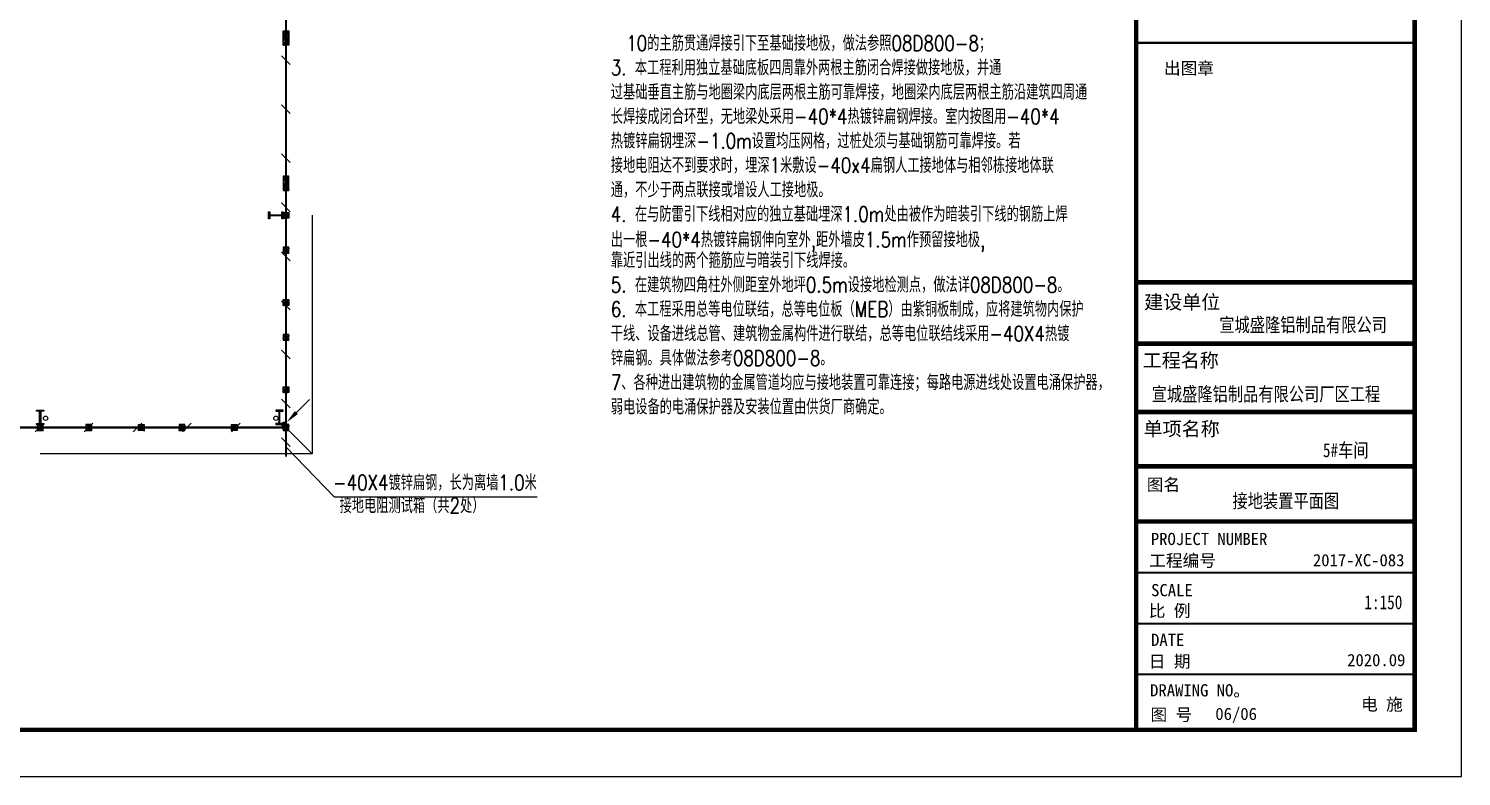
# Model space of a CAD drawing. Extents: x 1060579 to 1383165, y 581819 to 1037910.
# Drawn here: x 1305724 to 1354985, y 581819 to 607540 of the extents above; entities that cross this region are included whole.
import ezdxf

# ---------------------------------------------------------------- set-up
doc = ezdxf.new("R2010")
doc.units = 0
doc.header["$LTSCALE"] = 1000
doc.header["$MEASUREMENT"] = 0
doc.linetypes.add('CENTER2', pattern=[1.125, 0.75, -0.125, 0.125, -0.125])
for name, color, linetype in [('DIM-照明', 3, 'Continuous'), ('DIM-箱柜', 3, 'Continuous'), ('GZ', 30, 'Continuous'), ('LWIRE', 4, 'Continuous'), ('PUB_TITLE', 4, 'Continuous'), ('SHTLN', 4, 'Continuous'), ('TEXT', 143, 'Continuous'), ('WIRE-接地', 4, 'Continuous'), ('刚柱', 2, 'Continuous'), ('卫浴', 7, 'Continuous'), ('图框', 7, 'Continuous'), ('散水', 32, 'Continuous')]:
    doc.layers.add(name, color=color, linetype=linetype)
doc.styles.add('-黑体', font='simhei.ttf', dxfattribs={"width": 0.8})
doc.styles.add('_TEL_DIM', font='SIMPLEX', dxfattribs={"width": 0.8, "height": 3.5, "bigfont": 'HZTXT'})
doc.styles.get("Standard").update_dxf_attribs({"font": 'gbenor.shx', "bigfont": 'gbcbig.shx'})
doc.styles.add('宋体', font='')
doc.styles.add('黑体', font='simhei.ttf')
doc.styles.get('宋体').set_extended_font_data('NSimSun')

# ---------------------------------------------------------------- blocks, each defined once
blk = doc.blocks.new('sdhfxdhnfdhx')
h = blk.add_hatch(color=256)
h.paths.add_polyline_path([(3050366, 936899), (3050616, 936899), (3050616, 936859), (3050366, 936859)])
h.paths.add_polyline_path([(3050511, 937319), (3050511, 936899), (3050471, 936899), (3050471, 937319)])
h.paths.add_polyline_path([(3050366, 937359), (3050616, 937359), (3050616, 937319), (3050366, 937319)])
for points in [[(3050366, 937359), (3050616, 937359), (3050616, 937319), (3050366, 937319)], [(3050511, 937319), (3050511, 936899), (3050471, 936899), (3050471, 937319)], [(3050366, 936899), (3050616, 936899), (3050616, 936859), (3050366, 936859)]]:
    blk.add_lwpolyline(points, close=True)
blk = doc.blocks.new('$TelecSys$00000008')
blk.add_line((0.4, 0.4), (-0.4, -0.4))
blk = doc.blocks.new('$TelecSys$00000078')
for p, q in [((1.15, 1.15), (0.55, 0.55)), ((0.104, 0.104), (0.104, 0.104)), ((-0.104, -0.104), (-0.104, -0.104))]:
    blk.add_line(p, q)
at = {"const_width": 0.142}
blk.add_lwpolyline([(-0.071, 0, 1), (0.071, 0, 1)], format="xyb", close=True, dxfattribs=at)
blk.add_solid([(0.62, 0.48), (0.48, 0.62), (0.1, 0.1)])
at = {"width": 0.8, "flags": 9}
blk.add_attdef('A', (0, 0), '', height=0.00002, dxfattribs=at)
blk = doc.blocks.new('A$C31D40216')
at = {"layer": '图框', "color": 4}
for points, const_width in [([(74, 60000), (74, 0)], 148), ([(74, 14429), (9055, 14429)], 149), ([(74, 12453), (9058, 12453)], 149), ([(74, 10252), (9088, 10252)], 149), ([(74, 8496), (9088, 8496)], 149), ([(74, 6719), (9088, 6719)], 149), ([(74, 5071), (9088, 5071)], 60.5), ([(74, 3426), (9088, 3426)], 60.5), ([(74, 1793), (9088, 1793)], 60.5)]:
    blk.add_lwpolyline(points, dxfattribs=dict(at, const_width=const_width))
at = {"layer": '图框', "color": 0, "const_width": 75}
blk.add_lwpolyline([(74, 22160), (9088, 22160)], dxfattribs=at)
at = {"layer": 'TEXT', "color": 3, "style": '-黑体', "width": 0.8}
for s, height, p in [('宣城盛隆铝制品有限公司', 450.22, (2752, 12837)), ('宣城盛隆铝制品有限公司厂区工程', 450.22, (571, 10603)), ('5#车间', 450.2, (6092, 8794)), ('1:150', 450.2, (7429, 3890))]:
    blk.add_text(s, height=height, dxfattribs=at).set_placement(p)
at = {"layer": '图框', "color": 4}
for s, height, style, p in [('出图章', 394.4, '黑体', (967, 21139)), ('建设单位', 450, '黑体', (331, 13570)), ('工程名称', 450, '黑体', (282, 11692)), ('单项名称', 450, '黑体', (312, 9482)), ('图名', 394.4, '黑体', (415, 7709)), ('工程编号', 394.4, '黑体', (493, 5262)), ('2017-XC-083', 394.42, '宋体', (5770, 5275)), ('SCALE', 394.4, '黑体', (555, 4308)), ('比 例', 394.4, '黑体', (479, 3644)), ('DATE', 394.4, '黑体', (553, 2706)), ('日 期', 394.4, '黑体', (479, 2011)), ('2020.09', 394.4, '宋体', (6874, 2053)), ('DRAWING NO。', 394.42, '黑体', (522, 1078)), ('图 号', 394.4, '黑体', (535, 291))]:
    blk.add_text(s, height=height, dxfattribs=dict(at, style=style)).set_placement(p)
at = {"layer": '图框', "color": 0, "style": '黑体'}
blk.add_text('PROJECT NUMBER', height=394.42, dxfattribs=at).set_placement((546, 5959))
at = {"layer": '图框', "color": 3, "style": '宋体'}
blk.add_text('电 施', height=394.4, dxfattribs=at).set_placement((7323, 625))

msp = doc.modelspace()

# ---------------------------------------------------------------- hatches: boundary and pattern name
at = {"layer": 'GZ'}
h = msp.add_hatch(dxfattribs=at)
h.set_pattern_fill('钢筋混凝土', color=8, scale=20, style=0)
h.set_pattern_definition([(45, (1261085.757, 531363.577), (-35.35534, 35.35534), []), (50, (1261085.76, 531363.58), (143.45204, -12.55043), [15, -165]), (355, (1261085.76, 531363.58), (-27.75027, 150.43843), [12, -132]), (100.4514, (1261097.71, 531362.53), (115.70188, 137.8879), [12.74804, -140.22842]), (46.1842, (1261085.76, 531403.58), (213.4482, -33.1038), [22.5, -247.5]), (96.6356, (1261103.54, 531400.82), (186.93254, 194.82357), [19.12206, -210.3426]), (351.1842, (1261085.76, 531403.58), (186.9324, 194.8237), [18, -198]), (21, (1261105.76, 531393.58), (119.38141, -80.52378), [15, -165]), (326, (1261105.76, 531393.58), (48.66307, 145.03), [12, -132]), (71.4514, (1261115.7, 531386.87), (168.04453, 64.5061), [12.74804, -140.22842]), (37.5, (1261085.757, 531363.577), (2.43197, 66.57877), [0, -130.4, 0, -134, 0, -132.5]), (7.5, (1261085.76, 531363.58), (52.61391, 78.88234), [0, -76.4, 0, -127.4, 0, -50.5]), (327.5, (1261041.157, 531363.58), (106.764487, -4.510974), [0, -50, 0, -156, 0, -207]), (317.5, (1261021.16, 531363.58), (116.63723, 20.021), [0, -65, 0, -103.6, 0, -147])])
h.paths.add_polyline_path([(1314470, 607469), (1314670, 607469), (1314670, 606969), (1314470, 606969)])
h = msp.add_hatch(dxfattribs=at)
h.set_pattern_fill('钢筋混凝土', color=8, scale=20, style=0)
h.set_pattern_definition([(315, (1261085.757, 678073.906), (-35.35534, -35.35534), []), (310, (1261085.76, 678073.9), (143.45204, 12.55043), [15, -165]), (5, (1261085.76, 678073.9), (-27.75027, -150.43843), [12, -132]), (259.5486, (1261097.71, 678074.95), (115.70188, -137.8879), [12.74804, -140.22842]), (313.8158, (1261085.76, 678033.9), (213.4482, 33.1038), [22.5, -247.5]), (263.3644, (1261103.54, 678036.66), (186.93254, -194.82357), [19.12206, -210.3426]), (8.8158, (1261085.76, 678033.9), (186.9324, -194.8237), [18, -198]), (339, (1261105.76, 678043.9), (119.38141, 80.52378), [15, -165]), (34, (1261105.76, 678043.9), (48.66307, -145.03), [12, -132]), (288.5486, (1261115.7, 678050.62), (168.04453, -64.5061), [12.74804, -140.22842]), (322.5, (1261085.757, 678073.906), (2.43197, -66.57877), [0, -130.4, 0, -134, 0, -132.5]), (352.5, (1261085.76, 678073.906), (52.61391, -78.88234), [0, -76.4, 0, -127.4, 0, -50.5]), (32.5, (1261041.157, 678073.906), (106.764487, 4.510974), [0, -50, 0, -156, 0, -207]), (42.5, (1261021.16, 678073.91), (116.63723, -20.021), [0, -65, 0, -103.6, 0, -147])])
h.paths.add_polyline_path([(1314470, 601969), (1314670, 601969), (1314670, 602469), (1314470, 602469)])
h = msp.add_hatch(dxfattribs=at)
h.set_pattern_fill('钢筋混凝土', color=8, scale=20, style=0)
h.set_pattern_definition([(45, (1261085.757, 525413.577), (-35.35534, 35.35534), []), (50, (1261085.76, 525413.58), (143.45204, -12.55043), [15, -165]), (355, (1261085.76, 525413.58), (-27.75027, 150.43843), [12, -132]), (100.4514, (1261097.71, 525412.53), (115.70188, 137.8879), [12.74804, -140.22842]), (46.1842, (1261085.76, 525453.58), (213.4482, -33.1038), [22.5, -247.5]), (96.6356, (1261103.54, 525450.82), (186.93254, 194.82357), [19.12206, -210.3426]), (351.1842, (1261085.76, 525453.58), (186.9324, 194.8237), [18, -198]), (21, (1261105.76, 525443.58), (119.38141, -80.52378), [15, -165]), (326, (1261105.76, 525443.58), (48.66307, 145.03), [12, -132]), (71.4514, (1261115.7, 525436.87), (168.04453, 64.5061), [12.74804, -140.22842]), (37.5, (1261085.757, 525413.577), (2.43197, 66.57877), [0, -130.4, 0, -134, 0, -132.5]), (7.5, (1261085.76, 525413.58), (52.61391, 78.88234), [0, -76.4, 0, -127.4, 0, -50.5]), (327.5, (1261041.157, 525413.58), (106.764487, -4.510974), [0, -50, 0, -156, 0, -207]), (317.5, (1261021.16, 525413.58), (116.63723, 20.021), [0, -65, 0, -103.6, 0, -147])])
h.paths.add_polyline_path([(1314470, 601219), (1314670, 601219), (1314670, 601019), (1314470, 601019)])
h = msp.add_hatch(dxfattribs=at)
h.set_pattern_fill('钢筋混凝土', color=8, scale=20, style=0)
h.set_pattern_definition([(315, (1261085.757, 675623.623), (-35.35534, -35.35534), []), (310, (1261085.76, 675623.62), (143.45204, 12.55043), [15, -165]), (5, (1261085.76, 675623.62), (-27.75027, -150.43843), [12, -132]), (259.5486, (1261097.71, 675624.67), (115.70188, -137.8879), [12.74804, -140.22842]), (313.8158, (1261085.76, 675583.62), (213.4482, 33.1038), [22.5, -247.5]), (263.3644, (1261103.54, 675586.38), (186.93254, -194.82357), [19.12206, -210.3426]), (8.8158, (1261085.76, 675583.62), (186.9324, -194.8237), [18, -198]), (339, (1261105.76, 675593.62), (119.38141, 80.52378), [15, -165]), (34, (1261105.76, 675593.62), (48.66307, -145.03), [12, -132]), (288.5486, (1261115.7, 675600.33), (168.04453, -64.5061), [12.74804, -140.22842]), (322.5, (1261085.757, 675623.623), (2.43197, -66.57877), [0, -130.4, 0, -134, 0, -132.5]), (352.5, (1261085.76, 675623.62), (52.61391, -78.88234), [0, -76.4, 0, -127.4, 0, -50.5]), (32.5, (1261041.157, 675623.623), (106.764487, 4.510974), [0, -50, 0, -156, 0, -207]), (42.5, (1261021.16, 675623.62), (116.63723, -20.021), [0, -65, 0, -103.6, 0, -147])])
h.paths.add_polyline_path([(1314470, 599818), (1314670, 599818), (1314670, 600018), (1314470, 600018)])
h = msp.add_hatch(dxfattribs=at)
h.set_pattern_fill('钢筋混凝土', color=8, scale=20, style=0)
h.set_pattern_definition([(45, (1261085.757, 522413.295), (-35.35534, 35.35534), []), (50, (1261085.76, 522413.3), (143.45204, -12.55043), [15, -165]), (355, (1261085.76, 522413.3), (-27.75027, 150.43843), [12, -132]), (100.4514, (1261097.71, 522412.25), (115.70188, 137.8879), [12.74804, -140.22842]), (46.1842, (1261085.76, 522453.3), (213.4482, -33.1038), [22.5, -247.5]), (96.6356, (1261103.54, 522450.54), (186.93254, 194.82357), [19.12206, -210.3426]), (351.1842, (1261085.76, 522453.3), (186.9324, 194.8237), [18, -198]), (21, (1261105.76, 522443.3), (119.38141, -80.52378), [15, -165]), (326, (1261105.76, 522443.3), (48.66307, 145.03), [12, -132]), (71.4514, (1261115.7, 522436.58), (168.04453, 64.5061), [12.74804, -140.22842]), (37.5, (1261085.757, 522413.295), (2.43197, 66.57877), [0, -130.4, 0, -134, 0, -132.5]), (7.5, (1261085.76, 522413.295), (52.61391, 78.88234), [0, -76.4, 0, -127.4, 0, -50.5]), (327.5, (1261041.157, 522413.295), (106.764487, -4.510974), [0, -50, 0, -156, 0, -207]), (317.5, (1261021.16, 522413.29), (116.63723, 20.021), [0, -65, 0, -103.6, 0, -147])])
h.paths.add_polyline_path([(1314470, 598218), (1314670, 598218), (1314670, 598018), (1314470, 598018)])
h = msp.add_hatch(dxfattribs=at)
h.set_pattern_fill('钢筋混凝土', color=8, scale=20, style=0)
h.set_pattern_definition([(315, (1261085.757, 672624.11), (-35.35534, -35.35534), []), (310, (1261085.76, 672624.11), (143.45204, 12.55043), [15, -165]), (5, (1261085.76, 672624.11), (-27.75027, -150.43843), [12, -132]), (259.5486, (1261097.71, 672625.15), (115.70188, -137.8879), [12.74804, -140.22842]), (313.8158, (1261085.76, 672584.1), (213.4482, 33.1038), [22.5, -247.5]), (263.3644, (1261103.54, 672586.87), (186.93254, -194.82357), [19.12206, -210.3426]), (8.8158, (1261085.76, 672584.1), (186.9324, -194.8237), [18, -198]), (339, (1261105.76, 672594.11), (119.38141, 80.52378), [15, -165]), (34, (1261105.76, 672594.11), (48.66307, -145.03), [12, -132]), (288.5486, (1261115.7, 672600.82), (168.04453, -64.5061), [12.74804, -140.22842]), (322.5, (1261085.757, 672624.11), (2.43197, -66.57877), [0, -130.4, 0, -134, 0, -132.5]), (352.5, (1261085.76, 672624.11), (52.61391, -78.88234), [0, -76.4, 0, -127.4, 0, -50.5]), (32.5, (1261041.157, 672624.11), (106.764487, 4.510974), [0, -50, 0, -156, 0, -207]), (42.5, (1261021.16, 672624.11), (116.63723, -20.021), [0, -65, 0, -103.6, 0, -147])])
h.paths.add_polyline_path([(1314470, 596819), (1314670, 596819), (1314670, 597019), (1314470, 597019)])
h = msp.add_hatch(dxfattribs=at)
h.set_pattern_fill('钢筋混凝土', color=8, scale=20, style=0)
h.set_pattern_definition([(45, (1261085.757, 519413.78), (-35.35534, 35.35534), []), (50, (1261085.76, 519413.78), (143.45204, -12.55043), [15, -165]), (355, (1261085.76, 519413.78), (-27.75027, 150.43843), [12, -132]), (100.4514, (1261097.71, 519412.73), (115.70188, 137.8879), [12.74804, -140.22842]), (46.1842, (1261085.76, 519453.78), (213.4482, -33.1038), [22.5, -247.5]), (96.6356, (1261103.54, 519451.02), (186.93254, 194.82357), [19.12206, -210.3426]), (351.1842, (1261085.76, 519453.78), (186.9324, 194.8237), [18, -198]), (21, (1261105.76, 519443.78), (119.38141, -80.52378), [15, -165]), (326, (1261105.76, 519443.78), (48.66307, 145.03), [12, -132]), (71.4514, (1261115.7, 519437.07), (168.04453, 64.5061), [12.74804, -140.22842]), (37.5, (1261085.757, 519413.78), (2.43197, 66.57877), [0, -130.4, 0, -134, 0, -132.5]), (7.5, (1261085.76, 519413.78), (52.61391, 78.88234), [0, -76.4, 0, -127.4, 0, -50.5]), (327.5, (1261041.157, 519413.78), (106.764487, -4.510974), [0, -50, 0, -156, 0, -207]), (317.5, (1261021.16, 519413.78), (116.63723, 20.021), [0, -65, 0, -103.6, 0, -147])])
h.paths.add_polyline_path([(1314470, 595219), (1314670, 595219), (1314670, 595019), (1314470, 595019)])
h = msp.add_hatch(dxfattribs=at)
h.set_pattern_fill('钢筋混凝土', color=8, scale=20, style=0)
h.set_pattern_definition([(315, (1252635.757, 669523.906), (-35.35534, -35.35534), []), (310, (1252635.76, 669523.9), (143.45204, 12.55043), [15, -165]), (5, (1252635.76, 669523.9), (-27.75027, -150.43843), [12, -132]), (259.5486, (1252647.71, 669524.95), (115.70188, -137.8879), [12.74804, -140.22842]), (313.8158, (1252635.76, 669483.9), (213.4482, 33.1038), [22.5, -247.5]), (263.3644, (1252653.54, 669486.66), (186.93254, -194.82357), [19.12206, -210.3426]), (8.8158, (1252635.76, 669483.9), (186.9324, -194.8237), [18, -198]), (339, (1252655.76, 669493.9), (119.38141, 80.52378), [15, -165]), (34, (1252655.76, 669493.9), (48.66307, -145.03), [12, -132]), (288.5486, (1252665.7, 669500.62), (168.04453, -64.5061), [12.74804, -140.22842]), (322.5, (1252635.757, 669523.906), (2.43197, -66.57877), [0, -130.4, 0, -134, 0, -132.5]), (352.5, (1252635.76, 669523.906), (52.61391, -78.88234), [0, -76.4, 0, -127.4, 0, -50.5]), (32.5, (1252591.157, 669523.906), (106.764487, 4.510974), [0, -50, 0, -156, 0, -207]), (42.5, (1252571.16, 669523.91), (116.63723, -20.021), [0, -65, 0, -103.6, 0, -147])])
h.paths.add_polyline_path([(1306020, 593719), (1306220, 593719), (1306220, 593919), (1306020, 593919)])
h = msp.add_hatch(dxfattribs=at)
h.set_pattern_fill('钢筋混凝土', color=8, scale=20, style=0)
h.set_pattern_definition([(315, (1254310.7, 669523.906), (-35.35534, -35.35534), []), (310, (1254310.7, 669523.9), (143.45204, 12.55043), [15, -165]), (5, (1254310.7, 669523.9), (-27.75027, -150.43843), [12, -132]), (259.5486, (1254322.65, 669524.95), (115.70188, -137.8879), [12.74804, -140.22842]), (313.8158, (1254310.7, 669483.9), (213.4482, 33.1038), [22.5, -247.5]), (263.3644, (1254328.49, 669486.66), (186.93254, -194.82357), [19.12206, -210.3426]), (8.8158, (1254310.7, 669483.9), (186.9324, -194.8237), [18, -198]), (339, (1254330.7, 669493.9), (119.38141, 80.52378), [15, -165]), (34, (1254330.7, 669493.9), (48.66307, -145.03), [12, -132]), (288.5486, (1254340.65, 669500.62), (168.04453, -64.5061), [12.74804, -140.22842]), (322.5, (1254310.7, 669523.906), (2.43197, -66.57877), [0, -130.4, 0, -134, 0, -132.5]), (352.5, (1254310.7, 669523.906), (52.61391, -78.88234), [0, -76.4, 0, -127.4, 0, -50.5]), (32.5, (1254266.1, 669523.906), (106.764487, 4.510974), [0, -50, 0, -156, 0, -207]), (42.5, (1254246.1, 669523.91), (116.63723, -20.021), [0, -65, 0, -103.6, 0, -147])])
h.paths.add_polyline_path([(1307695, 593719), (1307895, 593719), (1307895, 593919), (1307695, 593919)])
h = msp.add_hatch(dxfattribs=at)
h.set_pattern_fill('钢筋混凝土', color=8, scale=20, style=0)
h.set_pattern_definition([(225, (1363079.983, 669523.906), (35.35534, -35.35534), []), (230, (1363079.98, 669523.9), (-143.45204, 12.55043), [15, -165]), (175, (1363079.98, 669523.9), (27.75027, -150.43843), [12, -132]), (280.4514, (1363068.03, 669524.95), (-115.70188, -137.8879), [12.74804, -140.22842]), (226.1842, (1363079.98, 669483.9), (-213.4482, 33.1038), [22.5, -247.5]), (276.6356, (1363062.2, 669486.66), (-186.93254, -194.82357), [19.12206, -210.3426]), (171.1842, (1363079.98, 669483.9), (-186.9324, -194.8237), [18, -198]), (201, (1363059.98, 669493.9), (-119.38141, 80.52378), [15, -165]), (146, (1363059.98, 669493.9), (-48.66307, -145.03), [12, -132]), (251.4514, (1363050.04, 669500.62), (-168.04453, -64.5061), [12.74804, -140.22842]), (217.5, (1363079.983, 669523.906), (-2.43197, -66.57877), [0, -130.4, 0, -134, 0, -132.5]), (187.5, (1363079.98, 669523.906), (-52.61391, -78.88234), [0, -76.4, 0, -127.4, 0, -50.5]), (147.5, (1363124.583, 669523.906), (-106.764487, 4.510974), [0, -50, 0, -156, 0, -207]), (137.5, (1363144.58, 669523.91), (-116.63723, -20.021), [0, -65, 0, -103.6, 0, -147])])
h.paths.add_polyline_path([(1309695, 593719), (1309495, 593719), (1309495, 593919), (1309695, 593919)])
h = msp.add_hatch(dxfattribs=at)
h.set_pattern_fill('钢筋混凝土', color=8, scale=20, style=0)
h.set_pattern_definition([(315, (1257511.004, 669523.906), (-35.35534, -35.35534), []), (310, (1257511, 669523.9), (143.45204, 12.55043), [15, -165]), (5, (1257511, 669523.9), (-27.75027, -150.43843), [12, -132]), (259.5486, (1257522.96, 669524.95), (115.70188, -137.8879), [12.74804, -140.22842]), (313.8158, (1257511, 669483.9), (213.4482, 33.1038), [22.5, -247.5]), (263.3644, (1257528.8, 669486.66), (186.93254, -194.82357), [19.12206, -210.3426]), (8.8158, (1257511, 669483.9), (186.9324, -194.8237), [18, -198]), (339, (1257531, 669493.9), (119.38141, 80.52378), [15, -165]), (34, (1257531, 669493.9), (48.66307, -145.03), [12, -132]), (288.5486, (1257540.95, 669500.62), (168.04453, -64.5061), [12.74804, -140.22842]), (322.5, (1257511.004, 669523.906), (2.43197, -66.57877), [0, -130.4, 0, -134, 0, -132.5]), (352.5, (1257511.004, 669523.906), (52.61391, -78.88234), [0, -76.4, 0, -127.4, 0, -50.5]), (32.5, (1257466.404, 669523.906), (106.764487, 4.510974), [0, -50, 0, -156, 0, -207]), (42.5, (1257446.4, 669523.91), (116.63723, -20.021), [0, -65, 0, -103.6, 0, -147])])
h.paths.add_polyline_path([(1310896, 593719), (1311096, 593719), (1311096, 593919), (1310896, 593919)])
h = msp.add_hatch(dxfattribs=at)
h.set_pattern_fill('钢筋混凝土', color=8, scale=20, style=0)
h.set_pattern_definition([(225, (1366280.29, 669523.906), (35.35534, -35.35534), []), (230, (1366280.29, 669523.9), (-143.45204, 12.55043), [15, -165]), (175, (1366280.29, 669523.9), (27.75027, -150.43843), [12, -132]), (280.4514, (1366268.33, 669524.95), (-115.70188, -137.8879), [12.74804, -140.22842]), (226.1842, (1366280.29, 669483.9), (-213.4482, 33.1038), [22.5, -247.5]), (276.6356, (1366262.5, 669486.66), (-186.93254, -194.82357), [19.12206, -210.3426]), (171.1842, (1366280.3, 669483.9), (-186.9324, -194.8237), [18, -198]), (201, (1366260.29, 669493.9), (-119.38141, 80.52378), [15, -165]), (146, (1366260.29, 669493.9), (-48.66307, -145.03), [12, -132]), (251.4514, (1366250.34, 669500.62), (-168.04453, -64.5061), [12.74804, -140.22842]), (217.5, (1366280.29, 669523.906), (-2.43197, -66.57877), [0, -130.4, 0, -134, 0, -132.5]), (187.5, (1366280.29, 669523.906), (-52.61391, -78.88234), [0, -76.4, 0, -127.4, 0, -50.5]), (147.5, (1366324.89, 669523.906), (-106.764487, 4.510974), [0, -50, 0, -156, 0, -207]), (137.5, (1366344.89, 669523.91), (-116.63723, -20.021), [0, -65, 0, -103.6, 0, -147])])
h.paths.add_polyline_path([(1312896, 593719), (1312696, 593719), (1312696, 593919), (1312896, 593919)])
h = msp.add_hatch(dxfattribs=at)
h.set_pattern_fill('钢筋混凝土', color=8, scale=20, style=0)
h.set_pattern_definition([(315, (1261085.757, 669523.906), (-35.35534, -35.35534), []), (310, (1261085.76, 669523.9), (143.45204, 12.55043), [15, -165]), (5, (1261085.76, 669523.9), (-27.75027, -150.43843), [12, -132]), (259.5486, (1261097.71, 669524.95), (115.70188, -137.8879), [12.74804, -140.22842]), (313.8158, (1261085.76, 669483.9), (213.4482, 33.1038), [22.5, -247.5]), (263.3644, (1261103.54, 669486.66), (186.93254, -194.82357), [19.12206, -210.3426]), (8.8158, (1261085.76, 669483.9), (186.9324, -194.8237), [18, -198]), (339, (1261105.76, 669493.9), (119.38141, 80.52378), [15, -165]), (34, (1261105.76, 669493.9), (48.66307, -145.03), [12, -132]), (288.5486, (1261115.7, 669500.62), (168.04453, -64.5061), [12.74804, -140.22842]), (322.5, (1261085.757, 669523.906), (2.43197, -66.57877), [0, -130.4, 0, -134, 0, -132.5]), (352.5, (1261085.76, 669523.906), (52.61391, -78.88234), [0, -76.4, 0, -127.4, 0, -50.5]), (32.5, (1261041.157, 669523.906), (106.764487, 4.510974), [0, -50, 0, -156, 0, -207]), (42.5, (1261021.16, 669523.91), (116.63723, -20.021), [0, -65, 0, -103.6, 0, -147])])
h.paths.add_polyline_path([(1314470, 593719), (1314670, 593719), (1314670, 593919), (1314470, 593919)])

# ---------------------------------------------------------------- linework, layer by layer
at = {"layer": 'DIM-照明'}
for p, q in [((1314580, 593148), (1316227, 591435)), ((1316227, 591435), (1323203, 591435))]:
    msp.add_line(p, q, dxfattribs=at)
at = {"layer": 'GZ', "color": 8}
for points in [[(1314470, 607469), (1314670, 607469), (1314670, 606969), (1314470, 606969)], [(1314470, 601969), (1314670, 601969), (1314670, 602469), (1314470, 602469)], [(1314470, 601219), (1314670, 601219), (1314670, 601019), (1314470, 601019)], [(1314470, 599818), (1314670, 599818), (1314670, 600018), (1314470, 600018)], [(1314470, 598218), (1314670, 598218), (1314670, 598018), (1314470, 598018)], [(1314470, 596819), (1314670, 596819), (1314670, 597019), (1314470, 597019)], [(1314470, 595219), (1314670, 595219), (1314670, 595019), (1314470, 595019)], [(1306020, 593719), (1306220, 593719), (1306220, 593919), (1306020, 593919)], [(1307695, 593719), (1307895, 593719), (1307895, 593919), (1307695, 593919)], [(1309695, 593719), (1309495, 593719), (1309495, 593919), (1309695, 593919)], [(1310896, 593719), (1311096, 593719), (1311096, 593919), (1310896, 593919)], [(1312896, 593719), (1312696, 593719), (1312696, 593919), (1312896, 593919)], [(1314470, 593719), (1314670, 593719), (1314670, 593919), (1314470, 593919)]]:
    msp.add_lwpolyline(points, close=True, dxfattribs=at)
at = {"layer": 'PUB_TITLE'}
msp.add_lwpolyline([(1236105, 581819), (1354985, 581819), (1354985, 649019), (1236105, 649019)], close=True, dxfattribs=at)
at = {"layer": 'PUB_TITLE', "const_width": 160}
msp.add_lwpolyline([(1240105, 583419), (1353385, 583419), (1353385, 647419), (1240105, 647419)], close=True, dxfattribs=at)
at = {"layer": 'WIRE-接地', "linetype": 'CENTER2', "const_width": 75}
for points in [[(1250370, 637019), (1250370, 593819), (1314570, 593819), (1314570, 615719), (1297820, 615719), (1297820, 637019), (1250370, 637019)], [(1314570, 593819), (1314570, 592819)]]:
    msp.add_lwpolyline(points, dxfattribs=at)
at = {"layer": '卫浴', "color": 8}
for centre in [(1306305, 594139), (1314224, 594139)]:
    msp.add_circle(centre, 75, dxfattribs=at)
at = {"layer": '散水', "color": 8}
msp.add_line((1315470, 592919), (1314670, 593719), dxfattribs=at)
msp.add_lwpolyline([(1315470, 601119), (1315470, 592919), (1306120, 592919)], dxfattribs=at)

# ---------------------------------------------------------------- block references
at = {"xscale": 1.066666666666667, "yscale": 1.066666666666667, "zscale": 1.066666666666667}
msp.add_blockref('A$C31D40216', (1343726, 583419), dxfattribs=at)
at = {"layer": 'LWIRE', "xscale": 750, "yscale": 750, "zscale": 750}
msp.add_blockref('$TelecSys$00000078', (1314515, 593919), dxfattribs=at)
at = {"layer": 'SHTLN', "xscale": 375, "yscale": 375, "zscale": 375}
for p, rotation in [((1314570, 606456), 89.99999999999939), ((1314570, 604769), 89.99999999999939), ((1314570, 603081), 89.99999999999939), ((1314570, 601394), 89.99999999999939), ((1314570, 599706), 89.99999999999939), ((1314570, 598019), 89.99999999999939), ((1314570, 596331), 89.99999999999939), ((1314570, 594644), 89.99999999999939), ((1314570, 593319), 270)]:
    msp.add_blockref('$TelecSys$00000008', p, dxfattribs=dict(at, rotation=rotation))
for p in [(1306095, 593819), (1307783, 593819), (1309470, 593819), (1311158, 593819), (1312845, 593819)]:
    msp.add_blockref('$TelecSys$00000008', p, dxfattribs=at)
at = {"layer": '刚柱', "color": 8, "rotation": 90}
msp.add_blockref('sdhfxdhnfdhx', (2251330, -2449372), dxfattribs=at)
at = {"layer": '刚柱', "color": 8}
msp.add_blockref('sdhfxdhnfdhx', (-1744371, -342941), dxfattribs=at)
at = {"layer": '刚柱', "color": 8, "xscale": -1}
msp.add_blockref('sdhfxdhnfdhx', (4364836, -342941), dxfattribs=at)

# ---------------------------------------------------------------- texts
at = {"layer": 'DIM-照明', "color": 7, "style": '_TEL_DIM', "width": 0.8}
for s, p in [('10的主筋贯通焊接引下至基础接地极，做法参照08D800-8；', (1326272, 606775)), ('3. 本工程利用独立基础底板四周靠外两根主筋闭合焊接做接地极，并通', (1325740, 605935)), ('过基础垂直主筋与地圈梁内底层两根主筋可靠焊接，地圈梁内底层两根主筋沿建筑四周通', (1325740, 605095)), ('长焊接成闭合环型，无地梁处采用-40*4热镀锌扁钢焊接。室内按图用-40*4', (1325740, 604255)), ('热镀锌扁钢埋深-1.0m设置均压网格，过桩处须与基础钢筋可靠焊接。若', (1325740, 603415)), ('接地电阻达不到要求时，埋深1米敷设-40x4扁钢人工接地体与相邻栋接地体联', (1325740, 602575)), ('通，不少于两点联接或增设人工接地极。', (1325740, 601735)), ('4. 在与防雷引下线相对应的独立基础埋深1.0m处由被作为暗装引下线的钢筋上焊', (1325740, 600895)), ('出一根-40*4热镀锌扁钢伸向室外,距外墙皮1.5m作预留接地极,', (1325740, 600018)), ('靠近引出线的两个箍筋应与暗装引下线焊接。', (1325740, 599306)), ('5. 在建筑物四角柱外侧距室外地坪0.5m设接地检测点，做法详08D800-8。', (1325740, 598466)), ('6. 本工程采用总等电位联结，总等电位板（MEB）由紫铜板制成，应将建筑物内保护', (1325740, 597626)), ('干线、设备进线总管、建筑物金属构件进行联结，总等电位联结线采用-40X4热镀', (1325740, 596786)), ('锌扁钢。具体做法参考08D800-8。', (1325740, 595946)), ('7、各种进出建筑物的金属管道均应与接地装置可靠连接；每路电源进线处设置电涌保护器，', (1325740, 595106)), ('弱电设备的电涌保护器及安装位置由供货厂商确定。', (1325740, 594266))]:
    msp.add_text(s, height=525, dxfattribs=at).set_placement(p)
at = {"layer": 'DIM-箱柜', "color": 7, "style": '_TEL_DIM', "width": 0.8}
for s, p in [('-40X4镀锌扁钢，长为离墙1.0米', (1316189, 591661)), ('接地电阻测试箱（共2处）', (1316417, 590872))]:
    msp.add_text(s, height=525, dxfattribs=at).set_placement(p)
at = {"layer": 'TEXT', "color": 3, "style": '-黑体', "width": 0.8}
msp.add_text('接地装置平面图', height=480.2, dxfattribs=at).set_placement((1347114, 591056))
at = {"layer": '图框', "color": 3, "style": '宋体'}
msp.add_text('06/06', height=420.7, dxfattribs=at).set_placement((1346526, 583758))

doc.saveas('drawing.dxf')
